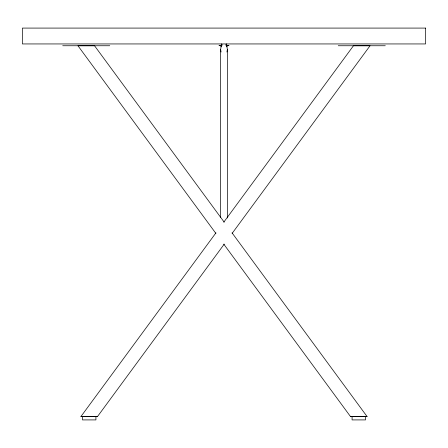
<?xml version="1.0" encoding="UTF-8"?>
<svg xmlns="http://www.w3.org/2000/svg" width="448" height="448" viewBox="0 0 448 448"><rect width="100%" height="100%" fill="white"/><g stroke="black" fill="none" stroke-linecap="round" stroke-linejoin="round"><path stroke-width="0.67" d="M220.64 217.291L220.64 49.521L221.48 43.926L221.088 46.85L222.32 44.705M226.912 52.024L227.36 49.521L226.52 43.926L226.912 46.85L225.68 44.705M224.252 244.11L97.502 416.556L80.92 416.556L215.953 232.842M223.821 222.135L353.466 45.746L370.054 45.746L232.12 233.402M226.52 45.898L228.362 45.606M80.92 416.556L97.502 416.556M218.96 45.606L221.48 45.606M226.52 45.606L229.04 45.606M62.72 45.746L109.76 45.746M338.24 45.746L385.28 45.746M223.748 244.11L350.498 416.556L367.08 416.556L232.047 232.842M350.498 416.556L367.08 416.556M219.638 45.606L221.48 45.898M224.179 222.135L94.534 45.746L77.946 45.746L215.88 233.402M220.64 49.521L221.088 52.024M365.523 416.556L365.523 419.916L352.083 419.916L352.083 416.556M227.36 49.521L227.36 217.986M95.917 416.556L95.917 419.916L82.477 419.916L82.477 416.556M425.6 28.084L22.4 28.084L22.4 43.943L425.6 43.943L425.6 28.084"/></g></svg>
